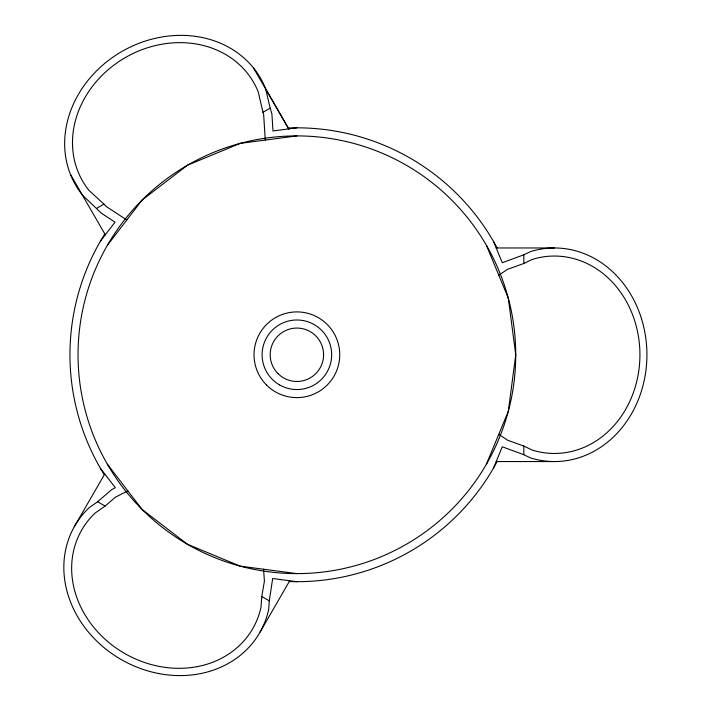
<?xml version="1.0" encoding="UTF-8"?>
<svg xmlns="http://www.w3.org/2000/svg" width="711" height="711" viewBox="0 0 711 711"><rect width="100%" height="100%" fill="white"/><g stroke="black" fill="none" stroke-linecap="round" stroke-linejoin="round"><path stroke-width="1.07" d="M263.568 569.227L264.421 581.056L261.755 596.511L261.044 607.07A98.713 85.489 30 0 1 125.278 653.827A98.713 85.489 30 0 1 95.132 513.049L105.095 506.063L115.449 497.149L127.829 490.866M296.887 581.696L272.677 578.505L269.291 600.866L268.714 609.336A106.792 92.483 30 0 1 121.839 659.915A106.792 92.483 30 0 1 89.239 507.618L97.611 501.744L111.654 489.657L115.36 487.773L100.358 468.229M486.422 464.185L508.285 411.402L515.742 354.762L508.285 298.122L486.422 245.331M493.416 468.229L502.295 446.784L523.82 454.72L530.504 457.911A106.792 92.483 -90 0 0 646.921 354.762A106.792 92.483 -90 0 0 530.504 251.605L523.82 254.805L502.295 262.741L493.416 241.296M74.326 526.682L104.757 473.961M260.137 631.99L289.724 580.745M100.358 241.296L115.04 222.161L101.442 213.256L82.627 195.294A106.792 92.483 -30 0 1 121.457 51.734A106.792 92.483 -30 0 1 265.656 88.804L288.799 128.895M107.352 245.331L142.138 200.013L187.464 165.228L240.247 143.364L296.887 135.908M498.775 275.175L507.654 269.273L523.82 263.479L532.317 259.408A98.713 85.489 -90 0 1 639.927 354.762A98.713 85.489 -90 0 1 532.317 450.107L523.82 446.046L507.654 440.251L498.775 434.35M96.758 208.27L103.948 204.119L106.099 206.403L126.816 219.975M265.274 140.067L263.648 114.498L262.972 112.302L270.144 108.161L265.656 88.804M296.887 127.829L272.98 130.975L271.895 113.822L270.144 108.161M496.18 247.97L554.438 247.97M496.18 461.555L554.438 461.555M296.887 573.617L240.247 566.16L187.464 544.297L142.138 509.511L107.352 464.185M97.611 501.744L105.095 506.063M261.755 596.511L269.291 600.866M103.948 204.119L89.088 190.477A98.713 85.489 -30 0 1 124.985 57.778A98.713 85.489 -30 0 1 258.271 92.039L262.972 112.302M253.489 67.945L288.684 128.913M70.46 174.444L105.326 234.826M523.82 254.805L523.82 263.479M523.82 446.046L523.82 454.72M497.122 461.546A226.933 226.933 0 0 1 289.244 581.562M104.295 474.779A226.933 226.933 0 0 1 104.873 233.812M288.151 127.998A226.933 226.933 0 0 1 497.122 247.979M278.01 373.639A26.698 26.698 0 0 0 322.678 361.668A26.698 26.698 0 0 0 289.981 328.971A26.698 26.698 0 0 0 278.01 373.639M279.503 384.882A34.777 34.777 0 0 0 331.664 354.762A34.777 34.777 0 0 0 279.503 324.643A34.777 34.777 0 0 0 279.503 384.882M142.138 509.511A218.855 218.855 0 0 0 508.285 411.402A218.855 218.855 0 0 0 240.247 143.364A218.855 218.855 0 0 0 142.138 509.511M266.581 385.06A42.856 42.856 0 0 0 338.285 365.854A42.856 42.856 0 0 0 285.795 313.364A42.856 42.856 0 0 0 266.581 385.06"/></g></svg>
